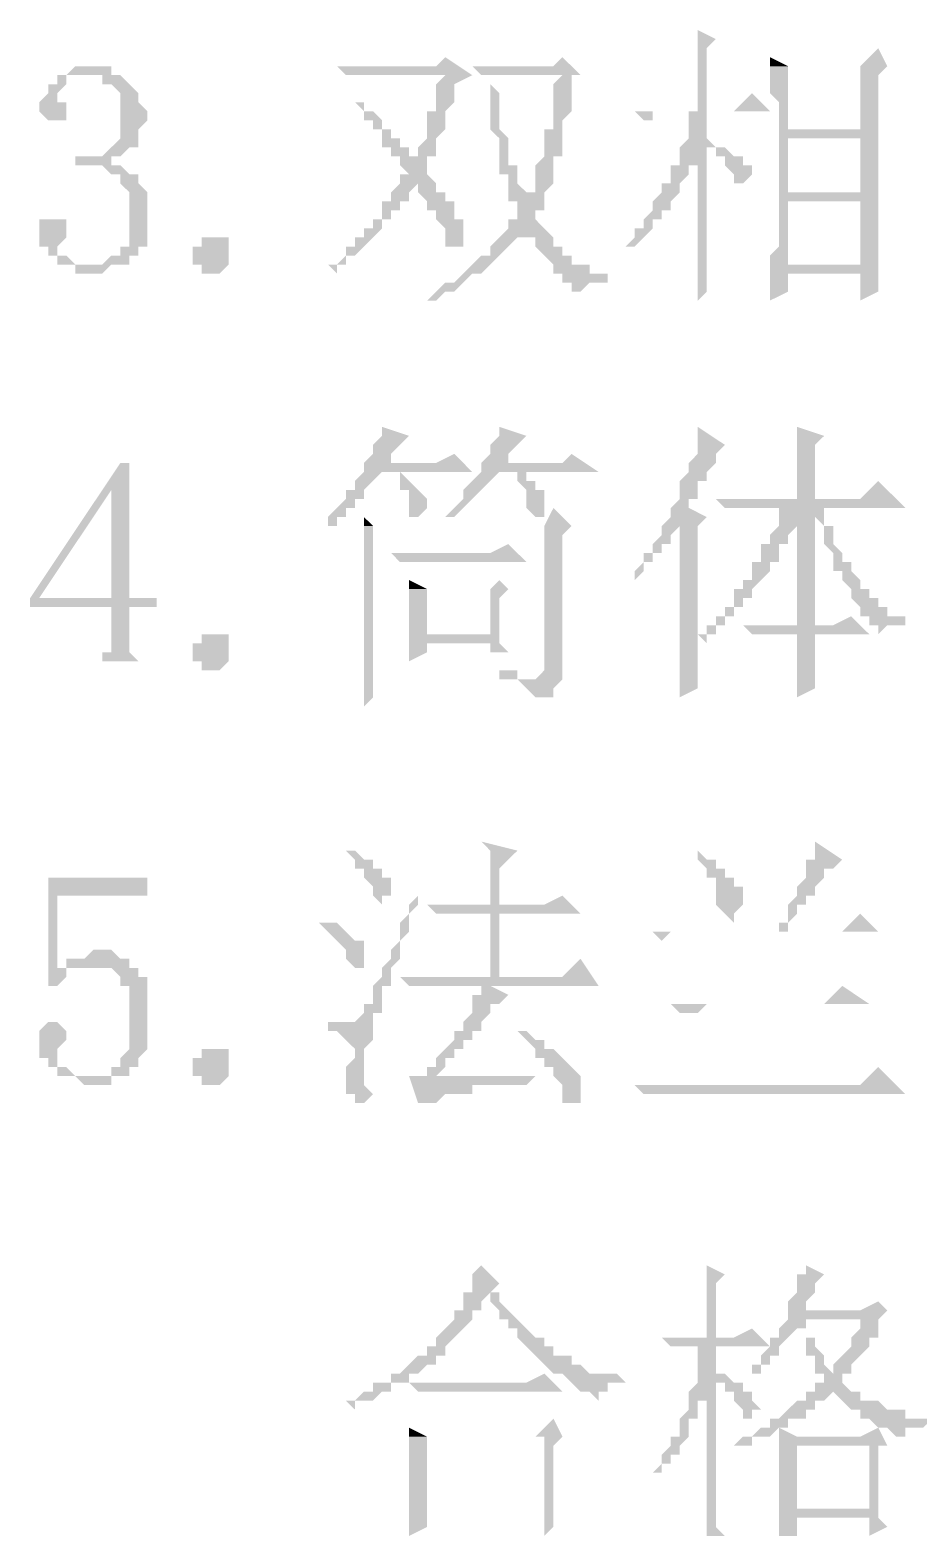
# Model space of a CAD drawing. Extents: x 51 to 246, y 3 to 417.
# Drawn here: x 179.45 to 183.62, y 332.57 to 339.64 of the extents above; entities that cross this region are included whole.
import ezdxf

# ---------------------------------------------------------------- set-up
doc = ezdxf.new("R2010")
doc.units = 0
doc.header["$MEASUREMENT"] = 0
doc.layers.add('_____1', color=160, linetype='Continuous')

msp = doc.modelspace()

# ---------------------------------------------------------------- hatches: boundary and pattern name
at = {"layer": '_____1'}
for points in [[(182.5835, 339.6399), (182.5835, 339.2591), (182.6259, 339.2591), (182.6259, 339.5553), (182.6683, 339.5977)], [(181.3984, 339.513), (181.356, 339.4706), (180.8903, 339.4706), (180.9326, 339.4284), (181.5252, 339.4284)], [(181.9486, 339.513), (181.9062, 339.4706), (181.5252, 339.4706), (181.5676, 339.4284), (182.0333, 339.4284)], [(183.4303, 339.5553), (183.3456, 339.4706), (182.9222, 339.4706), (183.3456, 339.4706), (183.3456, 339.1743), (182.9645, 339.1743), (182.9645, 338.6239), (182.9222, 338.5816), (182.9222, 338.37), (183.0069, 338.4122), (183.0069, 338.497), (183.3456, 338.497), (183.4303, 338.5394), (183.0069, 338.5394), (183.0069, 338.8356), (183.3456, 338.8356), (183.4303, 338.878), (183.0069, 338.878), (183.0069, 339.1319), (183.3456, 339.1319), (183.4303, 339.1743), (183.4303, 339.4284), (183.4727, 339.4706)], [(182.9222, 339.513), (182.9222, 339.4706), (183.0069, 339.4706)], [(179.6204, 339.4284), (179.578, 339.4284), (179.578, 339.386), (179.5356, 339.386), (179.5356, 339.3436), (179.4933, 339.3013), (179.4933, 339.2591), (179.5356, 339.2167), (179.6204, 339.2167), (179.6204, 339.3013), (179.578, 339.3013), (179.578, 339.3436), (179.6204, 339.386), (179.6204, 339.4284), (179.7051, 339.4284)], [(179.7472, 339.4706), (179.6628, 339.4706), (179.6204, 339.4284), (179.7895, 339.4284), (179.7895, 339.386), (179.8319, 339.386), (179.8743, 339.3436), (179.8743, 339.1319), (179.7895, 339.0473), (179.6628, 339.0473), (179.6628, 339.005), (179.7895, 339.005), (179.8319, 338.9626), (179.8743, 338.9626), (179.8743, 338.9202), (179.9167, 338.878), (179.9167, 338.6239), (179.8743, 338.6239), (179.8743, 338.5816), (179.8319, 338.5816), (179.7895, 338.5394), (179.7051, 338.5394), (179.9167, 338.5394), (179.9167, 338.5816), (179.959, 338.5816), (179.959, 338.6239), (180.0014, 338.6239), (180.0014, 338.878), (179.959, 338.9202), (179.959, 338.9626), (179.9167, 338.9626), (179.8743, 339.005), (179.8319, 339.005), (179.8319, 339.0473), (179.8743, 339.0473), (179.9167, 339.0897), (179.959, 339.0897), (179.959, 339.1743), (180.0014, 339.2167), (180.0014, 339.2591), (179.959, 339.3013), (179.959, 339.3436), (179.9167, 339.386), (179.8743, 339.4284), (179.8319, 339.4284), (179.8319, 339.4706), (179.7895, 339.4706)], [(181.5252, 339.4284), (181.3984, 339.4284), (181.356, 339.386), (181.356, 339.2591), (181.3137, 339.2591), (181.3137, 339.1319), (181.2713, 339.0897), (181.2713, 339.0473), (181.1865, 339.005), (181.2289, 338.9626), (181.1865, 338.9626), (181.1865, 338.9202), (181.1445, 338.878), (181.1445, 338.8356), (181.1021, 338.8356), (181.1021, 338.7511), (181.0597, 338.7511), (181.0597, 338.7087), (181.0174, 338.7087), (181.0174, 338.6663), (180.975, 338.6663), (180.975, 338.6239), (180.9326, 338.6239), (180.9326, 338.5816), (180.8903, 338.5394), (180.8479, 338.5394), (180.8903, 338.497), (180.8903, 338.5394), (180.9326, 338.5394), (180.9326, 338.5816), (180.975, 338.5816), (181.0174, 338.6239), (181.1021, 338.7087), (181.1021, 338.7511), (181.1445, 338.7511), (181.1445, 338.7933), (181.1865, 338.7933), (181.1865, 338.8356), (181.2289, 338.8356), (181.2289, 338.878), (181.2713, 338.9202), (181.356, 338.9202), (181.3137, 338.9626), (181.3137, 339.0473), (181.356, 339.0473), (181.356, 339.1319), (181.3984, 339.1743), (181.3984, 339.2591), (181.4408, 339.3013), (181.4408, 339.386)], [(181.6099, 339.4284), (181.6099, 339.1743), (181.6523, 339.1319), (181.6523, 338.9626), (181.6947, 338.9626), (181.6947, 338.8356), (181.7371, 338.8356), (181.7371, 338.7511), (181.6947, 338.7511), (181.6947, 338.7087), (181.6099, 338.6239), (181.6099, 338.5816), (181.5676, 338.5816), (181.4408, 338.4546), (181.3984, 338.4546), (181.3137, 338.37), (181.2713, 338.37), (181.356, 338.37), (181.3984, 338.4122), (181.4408, 338.4122), (181.5252, 338.497), (181.5676, 338.497), (181.6099, 338.5394), (181.7371, 338.6663), (181.7794, 338.6663), (181.7794, 338.7087), (181.8638, 338.7087), (181.8218, 338.7511), (181.8218, 338.7933), (181.8638, 338.7933), (181.8638, 338.8356), (181.7794, 338.8356), (181.7794, 338.878), (181.7371, 338.9202), (181.7371, 339.005), (181.6947, 339.005), (181.6947, 339.1319), (181.6523, 339.1743), (181.6523, 339.3436), (181.6099, 339.386), (181.6099, 339.4284), (181.9486, 339.4284)], [(182.0333, 339.4284), (181.6099, 339.4284), (181.9486, 339.4284), (181.9062, 339.386), (181.9062, 339.1743), (181.8638, 339.1743), (181.8638, 339.0473), (181.8218, 339.005), (181.8218, 338.878), (181.7794, 338.878), (181.7794, 338.8356), (181.8638, 338.8356), (181.8638, 338.878), (181.9062, 338.9202), (181.9062, 339.0473), (181.9486, 339.0473), (181.9486, 339.2167), (181.991, 339.2591), (181.991, 339.4284)], [(182.9222, 339.4706), (182.9222, 339.3436), (182.9645, 339.3013), (182.9645, 339.1743), (183.0069, 339.1743), (183.0069, 339.4706), (183.3456, 339.4706)], [(182.8378, 339.3436), (182.753, 339.2591), (182.2872, 339.2591), (182.3296, 339.2167), (182.372, 339.2167), (182.372, 339.2591), (182.9222, 339.2591)], [(182.6259, 339.2591), (182.5415, 339.2591), (182.5415, 339.1319), (182.4991, 339.0897), (182.4991, 339.0473), (182.5835, 339.005), (182.5835, 338.37), (182.6259, 338.4122), (182.6259, 339.0897), (182.7106, 339.0897), (182.6683, 339.0897), (182.6259, 339.1319)], [(183.4303, 339.1743), (183.3456, 339.1319), (183.3456, 338.878), (183.0069, 338.878), (183.4303, 338.878), (183.4303, 339.1319)], [(182.4991, 339.0473), (182.4991, 339.005), (182.4567, 339.005), (182.4567, 338.9202), (182.4144, 338.9202), (182.4144, 338.878), (182.372, 338.8356), (182.372, 338.7933), (182.3296, 338.7511), (182.3296, 338.7087), (182.2872, 338.7087), (182.2872, 338.6663), (182.2449, 338.6239), (182.2872, 338.6239), (182.372, 338.7087), (182.372, 338.7511), (182.4144, 338.7511), (182.4144, 338.7933), (182.4567, 338.7933), (182.4567, 338.8356), (182.4991, 338.878), (182.4991, 338.9202), (182.5415, 338.9626), (182.5415, 339.005), (182.5835, 339.005)], [(181.356, 338.9202), (181.2713, 338.9202), (181.2713, 338.878), (181.3137, 338.8356), (181.3137, 338.7933), (181.356, 338.7933), (181.356, 338.7511), (181.3984, 338.7087), (181.3984, 338.6239), (181.4832, 338.6239), (181.4832, 338.7511), (181.4408, 338.7511), (181.4408, 338.8356), (181.3984, 338.8356), (181.3984, 338.878), (181.356, 338.878)], [(183.4303, 338.878), (183.3456, 338.8356), (183.3456, 338.5394), (183.0069, 338.5394), (183.4303, 338.5394), (183.4303, 338.8356)], [(179.5356, 338.7511), (179.4933, 338.7511), (179.4933, 338.6239), (179.5356, 338.6239), (179.5356, 338.5816), (179.578, 338.5816), (179.578, 338.5394), (179.6628, 338.5394), (179.6628, 338.497), (179.7895, 338.497), (179.8319, 338.5394), (179.8743, 338.5394), (179.6628, 338.5394), (179.6204, 338.5816), (179.578, 338.5816), (179.578, 338.6239), (179.6204, 338.6663), (179.6204, 338.7511), (179.578, 338.7511)], [(183.4303, 338.5394), (183.3456, 338.497), (183.3456, 338.37), (183.4303, 338.4122), (183.4303, 338.497)], [(181.1021, 337.7773), (181.1021, 337.7349), (181.0597, 337.6927), (181.0597, 337.6504), (181.0174, 337.608), (181.0174, 337.5656), (181.1021, 337.608), (181.1445, 337.608), (181.1445, 337.6504), (181.2289, 337.7349)], [(181.6523, 337.7773), (181.6523, 337.7349), (181.6099, 337.6927), (181.6099, 337.6504), (181.5676, 337.608), (181.5676, 337.5656), (181.6523, 337.608), (181.6947, 337.608), (181.6947, 337.6504), (181.7794, 337.7349)], [(182.5835, 337.7773), (182.5835, 337.6504), (182.5415, 337.608), (182.5415, 337.5656), (182.4991, 337.5232), (182.4991, 337.4387), (182.4567, 337.3963), (182.4567, 337.3539), (182.4144, 337.3117), (182.4144, 337.2693), (182.372, 337.227), (182.372, 337.1846), (182.3296, 337.1846), (182.3296, 337.1424), (182.2872, 337.1), (182.2872, 337.0576), (182.3296, 337.1), (182.3296, 337.1424), (182.372, 337.1424), (182.372, 337.1846), (182.4144, 337.1846), (182.4144, 337.227), (182.4567, 337.227), (182.4567, 337.2693), (182.4991, 337.3117), (182.6259, 337.3539), (182.5415, 337.3963), (182.5415, 337.4387), (182.5835, 337.4387), (182.5835, 337.5232), (182.6259, 337.5232), (182.6259, 337.5656), (182.6683, 337.608), (182.6683, 337.6504), (182.7106, 337.6927)], [(183.0493, 337.7773), (183.0493, 337.4387), (183.134, 337.4387), (183.134, 337.6927), (183.1764, 337.7349)], [(181.4408, 337.6504), (181.356, 337.608), (181.1021, 337.608), (181.0174, 337.5656), (180.975, 337.5232), (180.975, 337.481), (180.9326, 337.481), (180.9326, 337.4387), (180.8479, 337.3539), (180.8479, 337.3117), (180.8903, 337.3117), (180.8903, 337.3539), (180.9326, 337.3539), (180.9326, 337.3963), (180.975, 337.3963), (180.975, 337.4387), (181.0174, 337.4387), (181.0174, 337.481), (181.1021, 337.5656), (181.5252, 337.5656)], [(181.991, 337.6504), (181.9486, 337.608), (181.6523, 337.608), (181.5676, 337.5656), (181.4832, 337.481), (181.4832, 337.4387), (181.3984, 337.3539), (181.4408, 337.3539), (181.5676, 337.481), (181.6099, 337.5232), (181.6523, 337.5656), (182.1181, 337.5656)], [(179.9167, 337.608), (179.8743, 337.608), (179.4509, 336.9731), (179.4509, 336.9307), (179.8319, 336.9307), (179.8319, 336.719), (179.7895, 336.719), (179.7895, 336.6766), (179.6628, 336.6766), (180.0438, 336.6766), (179.959, 336.6766), (179.9167, 336.719), (179.9167, 336.9307), (180.0438, 336.9307), (180.0438, 336.9731), (179.4933, 336.9731), (179.8319, 337.481)], [(179.9167, 337.608), (179.8319, 337.481), (179.8319, 336.9731), (179.4933, 336.9731), (179.9167, 336.9731)], [(181.7371, 337.5656), (181.7371, 337.5232), (181.7794, 337.481), (181.7794, 337.3963), (181.8218, 337.3539), (181.8638, 337.3539), (181.8638, 337.481), (181.8218, 337.481), (181.8218, 337.5232), (181.7794, 337.5232), (181.7794, 337.5656)], [(183.4303, 337.5232), (183.3456, 337.4387), (182.6683, 337.4387), (182.7106, 337.3963), (183.5574, 337.3963)], [(181.9062, 337.3963), (181.8638, 337.3117), (181.0174, 337.3117), (181.8638, 337.3117), (181.8638, 336.6344), (181.8218, 336.592), (181.9486, 336.592), (181.9486, 337.2693), (181.991, 337.3117)], [(182.9645, 337.3963), (182.9645, 337.3539), (183.0493, 337.3539), (183.0493, 336.8459), (183.134, 336.8459), (183.134, 337.3963)], [(181.0174, 337.3539), (181.0174, 337.3117), (181.0597, 337.3117)], [(181.0174, 337.3117), (181.0174, 336.4649), (181.0597, 336.5073), (181.0597, 337.3117), (181.8638, 337.3117)], [(182.6259, 337.3539), (182.4991, 337.3117), (182.4991, 336.5073), (182.5835, 336.5497), (182.5835, 337.3117)], [(182.9645, 337.3539), (182.9645, 337.3117), (182.9222, 337.2693), (182.9222, 337.227), (182.8801, 337.227), (182.8801, 337.1424), (182.8378, 337.1424), (182.8378, 337.0576), (182.7954, 337.0576), (182.7954, 337.0153), (182.753, 337.0153), (182.753, 336.9307), (182.7106, 336.9307), (182.7106, 336.8883), (182.6683, 336.8883), (182.6683, 336.8459), (182.6259, 336.8459), (182.6259, 336.8036), (182.5835, 336.8036), (182.6259, 336.7614), (182.6259, 336.8036), (182.6683, 336.8036), (182.6683, 336.8459), (182.7106, 336.8459), (182.7106, 336.8883), (182.753, 336.8883), (182.753, 336.9307), (182.7954, 336.9307), (182.7954, 336.9731), (182.8378, 336.9731), (182.8378, 337.0153), (182.9222, 337.1), (182.9222, 337.1424), (182.9645, 337.1424), (182.9645, 337.227), (183.0069, 337.227), (183.0069, 337.2693), (183.0493, 337.3117), (183.0493, 337.3539)], [(181.6947, 337.227), (181.6099, 337.1846), (181.1445, 337.1846), (181.1865, 337.1424), (181.7794, 337.1424)], [(181.6523, 337.0576), (181.6099, 337.0153), (181.2289, 337.0153), (181.6099, 337.0153), (181.6099, 336.8036), (181.3137, 336.8036), (181.6523, 336.8036), (181.6523, 336.9731), (181.6947, 337.0153)], [(181.2289, 337.0576), (181.2289, 337.0153), (181.3137, 337.0153)], [(181.2289, 337.0153), (181.2289, 336.7614), (181.6099, 336.7614), (181.6099, 336.719), (181.6947, 336.719), (181.6523, 336.7614), (181.6523, 336.8036), (181.3137, 336.8036), (181.3137, 337.0153), (181.6099, 337.0153)], [(183.3032, 336.8883), (183.2188, 336.8459), (182.7954, 336.8459), (182.8378, 336.8036), (183.3879, 336.8036)], [(183.134, 336.8036), (183.0493, 336.8036), (183.0493, 336.5073), (183.134, 336.5497), (183.134, 336.7614)], [(181.2289, 336.7614), (181.2289, 336.6766), (181.3137, 336.719), (181.3137, 336.7614), (181.6099, 336.7614)], [(181.5676, 335.83), (181.6099, 335.7876), (181.6099, 335.5337), (181.6523, 335.5337), (181.6523, 335.703), (181.7371, 335.7876)], [(183.134, 335.83), (183.134, 335.7452), (183.0917, 335.7452), (183.0917, 335.6606), (183.0493, 335.6183), (183.0493, 335.5761), (183.0069, 335.5337), (183.0069, 335.4489), (182.9645, 335.4489), (182.9645, 335.4066), (183.0069, 335.4066), (183.0069, 335.4489), (183.0493, 335.4913), (183.0493, 335.5337), (183.0917, 335.5337), (183.0917, 335.5761), (183.134, 335.5761), (183.134, 335.6183), (183.1764, 335.6606), (183.1764, 335.703), (183.2188, 335.703), (183.2612, 335.7452)], [(182.5835, 335.7876), (182.5835, 335.7452), (182.6259, 335.703), (182.6259, 335.6606), (182.6683, 335.6606), (182.6683, 335.5337), (182.753, 335.4489), (182.753, 335.4913), (182.7954, 335.5337), (182.7954, 335.6183), (182.753, 335.6183), (182.753, 335.6606), (182.7106, 335.6606), (182.7106, 335.703), (182.6683, 335.703), (182.6683, 335.7452), (182.6259, 335.7452)], [(180.0014, 335.6606), (179.5356, 335.6606), (179.5356, 335.1527), (179.578, 335.1527), (179.6204, 335.195), (179.578, 335.195), (179.578, 335.5761), (180.0014, 335.5761)], [(181.9486, 335.5761), (181.8638, 335.5337), (181.3137, 335.5337), (181.356, 335.4913), (182.0333, 335.4913)], [(183.3456, 335.4913), (183.2612, 335.4066), (182.372, 335.4066), (182.4144, 335.3644), (182.4567, 335.4066), (183.4303, 335.4066)], [(179.7895, 335.322), (179.7472, 335.322), (179.7051, 335.2796), (179.6204, 335.2796), (179.7472, 335.2372), (179.8319, 335.2372), (179.8743, 335.195), (179.8743, 335.1527), (179.9167, 335.1527), (179.9167, 334.8564), (179.8743, 334.814), (179.8743, 334.7716), (179.8319, 334.7716), (179.8319, 334.7293), (179.6204, 334.7293), (179.6628, 334.7293), (179.7051, 334.6869), (179.8319, 334.6869), (179.8319, 334.7293), (179.9167, 334.7293), (179.9167, 334.7716), (179.959, 334.7716), (179.959, 334.814), (180.0014, 334.8564), (180.0014, 335.195), (179.959, 335.195), (179.959, 335.2372), (179.9167, 335.2372), (179.9167, 335.2796), (179.8743, 335.2796), (179.8319, 335.322)], [(179.6204, 335.2796), (179.6204, 335.2372), (179.578, 335.2372), (179.578, 335.195), (179.6204, 335.195), (179.6204, 335.2372), (179.7472, 335.2372)], [(182.0333, 335.2796), (181.9486, 335.195), (181.1865, 335.195), (181.2289, 335.1527), (182.1181, 335.1527)], [(181.6099, 335.1527), (181.5676, 335.1527), (181.5676, 335.1103), (181.5252, 335.1103), (181.5252, 335.0257), (181.4832, 334.9833), (181.4832, 334.941), (181.4408, 334.941), (181.4408, 334.8986), (181.3984, 334.8564), (181.356, 334.814), (181.356, 334.7716), (181.3137, 334.7716), (181.3137, 334.7293), (181.2289, 334.7293), (181.2713, 334.6023), (181.356, 334.6023), (181.3984, 334.6447), (181.5252, 334.6447), (181.5252, 334.6869), (181.7794, 334.6869), (181.3137, 334.7293), (181.356, 334.7293), (181.3984, 334.7716), (181.3984, 334.814), (181.4408, 334.814), (181.4408, 334.8564), (181.4832, 334.8564), (181.4832, 334.8986), (181.5252, 334.8986), (181.5252, 334.941), (181.5676, 334.941), (181.5676, 334.9833), (181.6099, 335.0257), (181.6099, 335.0679), (181.6523, 335.0679), (181.6947, 335.1103)], [(183.2612, 335.1527), (183.1764, 335.0679), (182.4567, 335.0679), (182.4991, 335.0257), (182.5835, 335.0257), (182.6259, 335.0679), (183.3879, 335.0679)], [(179.5356, 334.9833), (179.4933, 334.941), (179.4933, 334.814), (179.5356, 334.814), (179.5356, 334.7716), (179.578, 334.7716), (179.578, 334.7293), (179.7472, 334.7293), (179.6628, 334.7293), (179.6204, 334.7716), (179.578, 334.7716), (179.578, 334.8564), (179.6204, 334.8986), (179.6204, 334.941), (179.578, 334.9833)], [(183.4303, 334.7716), (183.3456, 334.6869), (182.2872, 334.6869), (182.3296, 334.6447), (183.5574, 334.6447)], [(182.0333, 334.7293), (181.9062, 334.7293), (181.9486, 334.6869), (181.9486, 334.6023), (182.0333, 334.6023), (182.0333, 334.6869)], [(181.5676, 333.8403), (181.5252, 333.7981), (181.5252, 333.7133), (181.4832, 333.7133), (181.4832, 333.6286), (181.4408, 333.6286), (181.4408, 333.5864), (181.356, 333.5016), (181.356, 333.4594), (181.3137, 333.4594), (181.3137, 333.417), (181.2713, 333.417), (181.1865, 333.3323), (181.1445, 333.3323), (181.1445, 333.2899), (181.0597, 333.2899), (181.0597, 333.2477), (181.0174, 333.2477), (180.975, 333.2053), (180.9326, 333.2053), (180.975, 333.163), (180.975, 333.2053), (181.0597, 333.2053), (181.1021, 333.2477), (181.1445, 333.2477), (181.1445, 333.2899), (181.2289, 333.2899), (181.2289, 333.3323), (181.2713, 333.3323), (181.3137, 333.3747), (181.356, 333.3747), (181.356, 333.417), (181.3984, 333.417), (181.3984, 333.4594), (181.5252, 333.5864), (181.5252, 333.6286), (181.5676, 333.6286), (181.5676, 333.6709), (181.6099, 333.7133), (181.6523, 333.7557)], [(182.6259, 333.8403), (182.6259, 333.5016), (182.6683, 333.5016), (182.6683, 333.7557), (182.7106, 333.7981)], [(183.0917, 333.8403), (183.0917, 333.7981), (183.0493, 333.7981), (183.0493, 333.7133), (183.0069, 333.6709), (183.0069, 333.6286), (183.0917, 333.6286), (183.0917, 333.6709), (183.134, 333.7133), (183.134, 333.7557), (183.1764, 333.7981)], [(181.6099, 333.7133), (181.6099, 333.6709), (181.6523, 333.6286), (181.6523, 333.5864), (181.6947, 333.5864), (181.6947, 333.544), (181.7371, 333.544), (181.7371, 333.5016), (181.9062, 333.3323), (181.9486, 333.3323), (182.0333, 333.2477), (182.0757, 333.2477), (182.1181, 333.2053), (182.1181, 333.2477), (182.1605, 333.2477), (182.1605, 333.2899), (182.2449, 333.2899), (182.2028, 333.3323), (182.0757, 333.3323), (182.0333, 333.3747), (181.991, 333.3747), (181.991, 333.417), (181.9062, 333.417), (181.9062, 333.4594), (181.8638, 333.4594), (181.8638, 333.5016), (181.8218, 333.5016), (181.6523, 333.6709), (181.6523, 333.7133)], [(183.4727, 333.6286), (183.3456, 333.5864), (183.3456, 333.544), (183.3032, 333.5016), (183.3032, 333.4594), (183.2188, 333.3747), (183.2188, 333.3323), (183.134, 333.3323), (183.1764, 333.3323), (183.1764, 333.2899), (183.134, 333.2899), (183.134, 333.2477), (183.0917, 333.2477), (183.0917, 333.2053), (183.0493, 333.2053), (182.9645, 333.1206), (182.9222, 333.1206), (182.9222, 333.0784), (182.8801, 333.0784), (182.8378, 333.036), (182.7954, 333.036), (182.753, 332.9936), (182.8378, 332.9936), (182.8378, 333.036), (182.9222, 333.036), (182.9645, 333.0784), (183.0069, 333.0784), (183.0069, 333.1206), (183.0917, 333.1206), (183.0917, 333.163), (183.134, 333.163), (183.134, 333.2053), (183.1764, 333.2053), (183.2188, 333.2477), (183.3032, 333.2477), (183.2612, 333.2899), (183.2612, 333.3323), (183.3032, 333.3323), (183.3032, 333.3747), (183.3879, 333.4594), (183.3879, 333.5016), (183.4303, 333.5016), (183.4303, 333.5864)], [(183.4303, 333.6709), (183.3456, 333.6286), (183.0069, 333.6286), (183.0069, 333.5864), (183.0493, 333.5864), (183.0493, 333.544), (183.0917, 333.544), (183.0917, 333.417), (183.134, 333.417), (183.134, 333.3323), (183.2188, 333.3323), (183.1764, 333.3747), (183.1764, 333.417), (183.134, 333.4594), (183.134, 333.5016), (183.0917, 333.5016), (183.0917, 333.5864), (183.3456, 333.5864), (183.4727, 333.6286)], [(183.0069, 333.5864), (182.9645, 333.544), (182.9645, 333.5016), (182.9222, 333.5016), (182.9222, 333.4594), (182.8801, 333.417), (182.8801, 333.3747), (182.8378, 333.3747), (182.8378, 333.3323), (182.8801, 333.3323), (182.8801, 333.3747), (182.9222, 333.3747), (182.9222, 333.417), (182.9645, 333.417), (182.9645, 333.4594), (183.0493, 333.544), (183.0493, 333.5864)], [(182.8378, 333.544), (182.753, 333.5016), (182.4144, 333.5016), (182.4567, 333.4594), (182.9222, 333.4594)], [(182.6683, 333.4594), (182.5835, 333.4594), (182.5835, 333.2899), (182.5415, 333.2477), (182.6259, 333.2477), (182.6259, 332.5702), (182.7106, 332.5702), (182.6683, 332.6126), (182.6683, 333.2899), (182.753, 333.2899), (182.7106, 333.3323), (182.6683, 333.3323)], [(181.8638, 333.3323), (181.7794, 333.2899), (181.2289, 333.2899), (181.2713, 333.2477), (181.9486, 333.2477)], [(182.5415, 333.2477), (182.5415, 333.163), (182.4991, 333.1206), (182.4991, 333.036), (182.4567, 333.036), (182.4567, 332.9936), (182.4144, 332.9513), (182.4144, 332.9091), (182.372, 332.8667), (182.4144, 332.8667), (182.4144, 332.9091), (182.4567, 332.9091), (182.4567, 332.9513), (182.4991, 332.9513), (182.4991, 332.9936), (182.5415, 333.036), (182.5415, 333.1206), (182.5835, 333.1206), (182.5835, 333.2053), (182.6259, 333.2053), (182.6259, 333.2477)], [(181.9062, 333.1206), (181.8218, 333.036), (181.2289, 333.036), (181.2289, 332.6973), (181.8638, 332.6973), (181.8638, 332.5702), (181.9062, 332.6126), (181.9062, 332.6973), (181.3137, 332.6973), (181.3137, 333.036), (181.9486, 333.036)], [(181.2289, 333.0784), (181.2289, 333.036), (181.3137, 333.036)], [(182.9645, 333.0784), (182.9645, 332.6973), (183.0493, 332.6973), (183.0493, 332.9936), (183.4727, 332.9936), (183.0493, 333.036)], [(183.4303, 333.0784), (183.3456, 333.036), (183.0493, 333.036), (183.4727, 332.9936)], [(181.9486, 333.036), (181.8638, 333.036), (181.8638, 332.6973), (181.3137, 332.6973), (181.9062, 332.6973), (181.9062, 332.9936)], [(183.4727, 332.9936), (183.3879, 332.9936), (183.3879, 332.6973), (182.9645, 332.6973), (182.9645, 332.655), (183.3879, 332.655), (183.3879, 332.5702), (183.4727, 332.6126), (183.4303, 332.655), (183.4303, 332.9936)], [(181.2289, 332.6973), (181.2289, 332.5702), (181.3137, 332.6126), (181.3137, 332.6973), (181.8638, 332.6973)], [(182.9645, 332.655), (182.9645, 332.5702), (183.0493, 332.5702), (183.0493, 332.655), (183.3879, 332.655)]]:
    msp.add_hatch(color=7, dxfattribs=at).paths.add_polyline_path(points, is_closed=False)
for points in [[(181.0174, 339.3013), (180.975, 339.3013), (181.0174, 339.2591), (181.0174, 339.2167), (181.0597, 339.2167), (181.0597, 339.1743), (181.1021, 339.1743), (181.1021, 339.0897), (181.1445, 339.0897), (181.1445, 339.0473), (181.1865, 339.0473), (181.1865, 339.005), (181.2713, 339.0473), (181.2289, 339.0473), (181.2289, 339.0897), (181.1865, 339.0897), (181.1865, 339.1319), (181.1445, 339.1319), (181.1445, 339.1743), (181.1021, 339.1743), (181.1021, 339.2167), (181.0597, 339.2591), (181.0174, 339.2591)], [(182.7106, 339.0897), (182.6259, 339.0897), (182.6683, 339.0897), (182.6683, 339.0473), (182.7106, 339.0473), (182.7106, 339.005), (182.753, 338.9626), (182.753, 338.9202), (182.7954, 338.9202), (182.8378, 338.9626), (182.8378, 339.005), (182.7954, 339.005), (182.7954, 339.0473), (182.753, 339.0473)], [(181.8638, 338.7087), (181.7794, 338.7087), (181.7794, 338.6663), (181.8218, 338.6663), (181.8218, 338.6239), (181.9062, 338.5394), (181.9062, 338.497), (181.9486, 338.497), (181.9486, 338.4546), (181.991, 338.4546), (181.991, 338.4122), (182.0333, 338.4122), (182.0757, 338.4546), (182.1605, 338.4546), (182.1605, 338.497), (182.0757, 338.497), (182.0757, 338.5394), (181.991, 338.5394), (181.991, 338.5816), (181.9486, 338.5816), (181.9486, 338.6239), (181.9062, 338.6239), (181.9062, 338.6663)], [(180.2977, 338.497), (180.2553, 338.497), (180.2553, 338.5394), (180.2129, 338.5394), (180.2129, 338.6239), (180.2553, 338.6239), (180.2553, 338.6663), (180.3824, 338.6663), (180.3824, 338.5394), (180.3401, 338.497)], [(181.1865, 337.5656), (181.1865, 337.481), (181.2289, 337.481), (181.2289, 337.3539), (181.2713, 337.3539), (181.3137, 337.3963), (181.3137, 337.4387)], [(183.1764, 337.3963), (182.9645, 337.3963), (183.134, 337.3963), (183.134, 337.3539), (183.1764, 337.3117), (183.1764, 337.227), (183.2188, 337.1846), (183.2188, 337.1), (183.2612, 337.1), (183.2612, 337.0576), (183.3032, 337.0153), (183.3032, 336.9731), (183.3456, 336.9307), (183.3456, 336.8883), (183.3879, 336.8883), (183.3879, 336.8459), (183.4303, 336.8459), (183.4303, 336.8036), (183.4727, 336.8459), (183.5574, 336.8459), (183.5574, 336.8883), (183.4727, 336.8883), (183.4727, 336.9307), (183.4303, 336.9307), (183.4303, 336.9731), (183.3879, 336.9731), (183.3879, 337.0153), (183.3456, 337.0153), (183.3456, 337.0576), (183.3032, 337.1), (183.3032, 337.1424), (183.2612, 337.1424), (183.2612, 337.1846), (183.2188, 337.227), (183.2188, 337.3117), (183.1764, 337.3117)], [(180.2977, 336.6344), (180.2553, 336.6344), (180.2553, 336.6766), (180.2129, 336.6766), (180.2129, 336.7614), (180.2553, 336.7614), (180.2553, 336.8036), (180.3824, 336.8036), (180.3824, 336.6766), (180.3401, 336.6344)], [(181.6523, 336.6344), (181.6523, 336.592), (181.7371, 336.592), (181.8218, 336.5073), (181.9062, 336.5073), (181.9062, 336.5497), (181.9486, 336.592), (181.7371, 336.592), (181.7371, 336.6344)], [(180.975, 335.7876), (180.9326, 335.7876), (180.975, 335.7452), (180.975, 335.703), (181.0174, 335.703), (181.0174, 335.6606), (181.0597, 335.6183), (181.0597, 335.5761), (181.1021, 335.5337), (181.1021, 335.5761), (181.1445, 335.5761), (181.1445, 335.6606), (181.1021, 335.6606), (181.1021, 335.703), (181.0597, 335.703), (181.0597, 335.7452), (181.0174, 335.7452)], [(181.2713, 335.5761), (181.2289, 335.5337), (181.2289, 335.4913), (181.1865, 335.4489), (181.1865, 335.3644), (181.1445, 335.322), (181.1445, 335.2796), (181.1021, 335.2372), (181.1021, 335.195), (181.0597, 335.1527), (181.0597, 335.0679), (181.0174, 335.0679), (181.0174, 335.0257), (180.975, 334.9833), (180.9326, 334.9833), (181.0597, 334.941), (181.0597, 335.0257), (181.1021, 335.0257), (181.1021, 335.1527), (181.1445, 335.1527), (181.1445, 335.2372), (181.1865, 335.2796), (181.1865, 335.3644), (181.2289, 335.4066), (181.2289, 335.4913), (181.2713, 335.5337)], [(181.6099, 335.4913), (181.6523, 335.4913), (181.6523, 335.195), (181.6099, 335.195)], [(180.8479, 335.4489), (180.8055, 335.4489), (180.9326, 335.322), (180.9326, 335.2796), (180.975, 335.2372), (181.0174, 335.2372), (181.0174, 335.3644), (180.975, 335.3644), (180.8903, 335.4489)], [(180.8479, 334.9833), (180.8479, 334.941), (180.8903, 334.941), (180.9326, 334.8986), (180.975, 334.8564), (180.975, 334.814), (180.9326, 334.7716), (180.9326, 334.6447), (180.975, 334.6447), (180.975, 334.6023), (181.0174, 334.6023), (181.0597, 334.6447), (181.0174, 334.6869), (181.0174, 334.8564), (181.0597, 334.8986), (181.0597, 334.941), (180.9326, 334.9833)], [(181.7794, 334.941), (181.7371, 334.941), (181.7794, 334.8986), (181.8218, 334.8564), (181.8218, 334.814), (181.8638, 334.814), (181.8638, 334.7716), (181.9062, 334.7716), (181.9062, 334.7293), (181.3137, 334.7293), (181.7794, 334.6869), (181.8218, 334.7293), (182.0333, 334.7293), (181.9062, 334.8564), (181.8638, 334.8564), (181.8638, 334.8986), (181.8218, 334.8986)], [(180.2977, 334.6869), (180.2553, 334.6869), (180.2553, 334.7293), (180.2129, 334.7293), (180.2129, 334.814), (180.2553, 334.814), (180.2553, 334.8564), (180.3824, 334.8564), (180.3824, 334.7293), (180.3401, 334.6869)], [(182.753, 333.2899), (182.6683, 333.2899), (182.7106, 333.2899), (182.7106, 333.2477), (182.753, 333.2477), (182.753, 333.2053), (182.7954, 333.163), (182.7954, 333.1206), (182.8378, 333.1206), (182.8378, 333.163), (182.8801, 333.163), (182.8378, 333.2053), (182.8378, 333.2477), (182.7954, 333.2477), (182.7954, 333.2899)], [(183.3032, 333.2477), (183.2188, 333.2477), (183.3032, 333.163), (183.3456, 333.163), (183.3456, 333.1206), (183.3879, 333.1206), (183.4303, 333.0784), (183.4727, 333.0784), (183.5151, 333.036), (183.5574, 333.036), (183.5574, 333.0784), (183.6418, 333.0784), (183.6842, 333.1206), (183.5574, 333.1206), (183.5574, 333.163), (183.4727, 333.163), (183.4303, 333.2053), (183.3456, 333.2053), (183.3456, 333.2477)]]:
    msp.add_hatch(color=7, dxfattribs=at).paths.add_polyline_path(points)

doc.saveas('drawing.dxf')
